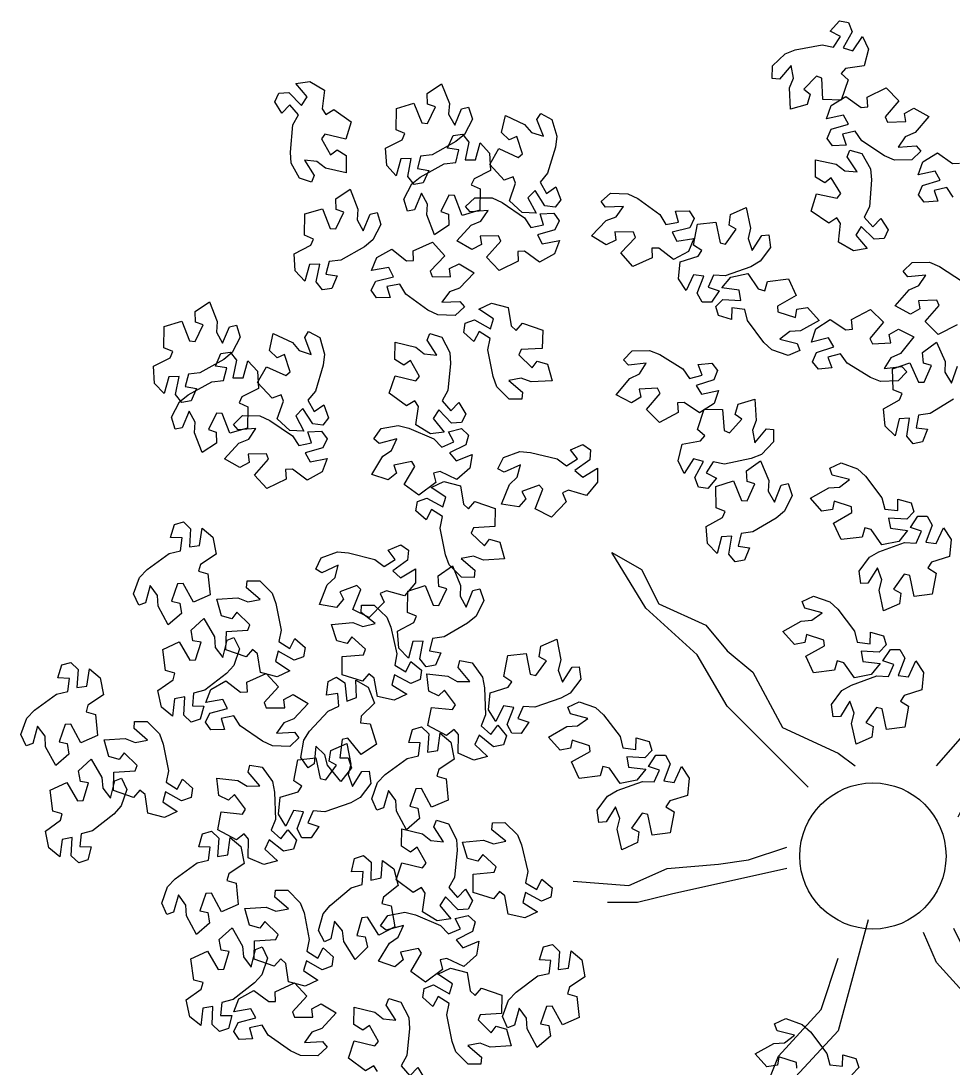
# Model space of a CAD drawing. Header units: millimetres. Extents: x 176.44 to 184.11, y 101.79 to 108.21.
# Drawn here: x 176.442 to 179.948, y 104.275 to 108.213 of the extents above; entities that cross this region are included whole.
import ezdxf

# ---------------------------------------------------------------- set-up
doc = ezdxf.new("R2010")
doc.units = ezdxf.units.MM
doc.layers.add('alberi', color=74, linetype='Continuous')

msp = doc.modelspace()

# ---------------------------------------------------------------- linework, layer by layer
at = {"layer": 'alberi'}
for points in [[(179.2688, 108.0437), (179.3156, 108.0895), (179.3541, 108.1039), (179.4548, 108.1232), (179.4976, 108.1139), (179.524, 108.155), (179.4858, 108.1751), (179.52, 108.213), (179.5549, 108.2072), (179.5679, 108.1715), (179.5679, 108.1715), (179.534, 108.1119), (179.5712, 108.1008), (179.6076, 108.1551), (179.6295, 108.107), (179.6129, 108.0445), (179.5436, 108.0341), (179.5265, 108.0152), (179.5537, 107.991), (179.5537, 107.991), (179.5269, 107.9152), (179.4583, 107.9177), (179.4541, 107.9974), (179.4342, 108.0056), (179.386, 107.9562), (179.4107, 107.9374), (179.3993, 107.8987), (179.3364, 107.8814), (179.3322, 107.9611), (179.3476, 107.9982), (179.339, 108.045), (179.2947, 107.994), (179.2678, 107.9965)], [(177.4899, 107.6212), (177.4588, 107.6787), (177.4555, 107.7197), (177.4646, 107.8218), (177.4854, 107.8604), (177.4531, 107.8971), (177.4233, 107.8659), (177.3963, 107.9093), (177.4114, 107.9412), (177.4493, 107.9439), (177.4493, 107.9439), (177.4973, 107.8949), (177.5182, 107.9276), (177.476, 107.9775), (177.5283, 107.9854), (177.5838, 107.9522), (177.5747, 107.8828), (177.5882, 107.8611), (177.619, 107.8806), (177.619, 107.8806), (177.6844, 107.834), (177.6632, 107.7687), (177.5854, 107.7866), (177.572, 107.7698), (177.6063, 107.7098), (177.6312, 107.7283), (177.6652, 107.7067), (177.6646, 107.6415), (177.5868, 107.6595), (177.5553, 107.6844), (177.508, 107.689), (177.5449, 107.6324), (177.5351, 107.6072)], [(178.1396, 107.8441), (178.1098, 107.7859), (178.0778, 107.76), (177.9885, 107.7098), (177.9449, 107.7051), (177.9329, 107.6577), (177.9755, 107.6507), (177.955, 107.6039), (177.9202, 107.5984), (177.8965, 107.6281), (177.8965, 107.6281), (177.9098, 107.6954), (177.8709, 107.6942), (177.8536, 107.6311), (177.8176, 107.6698), (177.8135, 107.7343), (177.876, 107.7661), (177.8862, 107.7895), (177.8527, 107.8039), (177.8527, 107.8039), (177.8541, 107.8842), (177.9199, 107.9036), (177.9492, 107.8293), (177.9707, 107.8278), (178.0008, 107.89), (177.9714, 107.9), (177.9699, 107.9403), (178.0241, 107.9766), (178.0533, 107.9023), (178.0505, 107.8623), (178.0735, 107.8206), (178.0993, 107.8831), (178.1256, 107.8893)], [(179.793, 107.6901), (179.7275, 107.6897), (179.6898, 107.706), (179.604, 107.7621), (179.5797, 107.7985), (179.5321, 107.7873), (179.5456, 107.7463), (179.4947, 107.7428), (179.4736, 107.7712), (179.4891, 107.8059), (179.4891, 107.8059), (179.5549, 107.8252), (179.5358, 107.8591), (179.4719, 107.8453), (179.4896, 107.8951), (179.5449, 107.9286), (179.6019, 107.8879), (179.6274, 107.8896), (179.6247, 107.9259), (179.6247, 107.9259), (179.6965, 107.9618), (179.7442, 107.9124), (179.6918, 107.8521), (179.7004, 107.8324), (179.7695, 107.8344), (179.7648, 107.8651), (179.7999, 107.885), (179.8571, 107.8537), (179.8047, 107.7935), (179.7679, 107.7775), (179.7416, 107.7379), (179.8089, 107.7439), (179.8265, 107.7234)], [(178.4388, 107.8418), (178.4575, 107.7791), (178.4524, 107.7383), (178.4227, 107.6402), (178.3945, 107.6066), (178.4187, 107.5642), (178.4542, 107.5886), (178.4718, 107.5407), (178.4505, 107.5125), (178.4128, 107.5176), (178.4128, 107.5176), (178.3758, 107.5754), (178.3487, 107.5476), (178.3798, 107.4901), (178.327, 107.4931), (178.2794, 107.5368), (178.3025, 107.603), (178.2937, 107.6269), (178.2596, 107.6142), (178.2596, 107.6142), (178.205, 107.673), (178.2391, 107.7327), (178.3116, 107.6993), (178.3281, 107.7131), (178.3068, 107.7788), (178.2786, 107.7657), (178.2497, 107.7938), (178.2637, 107.8575), (178.3362, 107.8241), (178.3619, 107.7933), (178.4073, 107.7791), (178.3827, 107.842), (178.3974, 107.8647)], [(177.882, 107.5423), (177.912, 107.6004), (177.944, 107.6261), (178.0336, 107.6761), (178.0772, 107.6807), (178.0893, 107.728), (178.0468, 107.7351), (178.0674, 107.7818), (178.1023, 107.7873), (178.1259, 107.7574), (178.1259, 107.7574), (178.1123, 107.6902), (178.1512, 107.6913), (178.1687, 107.7543), (178.2046, 107.7155), (178.2085, 107.6509), (178.1459, 107.6194), (178.1356, 107.5961), (178.169, 107.5815), (178.169, 107.5815), (178.1674, 107.5012), (178.1014, 107.482), (178.0724, 107.5564), (178.051, 107.558), (178.0206, 107.4959), (178.05, 107.4858), (178.0513, 107.4455), (177.997, 107.4093), (177.9681, 107.4837), (177.971, 107.5237), (177.9482, 107.5655), (177.9222, 107.5032), (177.8958, 107.4971)], [(179.6043, 107.7139), (179.6365, 107.657), (179.6405, 107.6161), (179.6333, 107.5138), (179.6133, 107.4748), (179.6462, 107.4387), (179.6755, 107.4705), (179.7033, 107.4277), (179.6888, 107.3955), (179.6509, 107.3921), (179.6509, 107.3921), (179.602, 107.4402), (179.5817, 107.4071), (179.6248, 107.3579), (179.5727, 107.3491), (179.5165, 107.3812), (179.5244, 107.4508), (179.5105, 107.4722), (179.4801, 107.4522), (179.4801, 107.4522), (179.4138, 107.4975), (179.4337, 107.5632), (179.5119, 107.5468), (179.525, 107.5639), (179.4896, 107.6232), (179.465, 107.6042), (179.4306, 107.6252), (179.4301, 107.6904), (179.5082, 107.6739), (179.5401, 107.6495), (179.5875, 107.6458), (179.5496, 107.7017), (179.5589, 107.7271)], [(177.7956, 107.4475), (177.7657, 107.3893), (177.7338, 107.3634), (177.6444, 107.3131), (177.6009, 107.3084), (177.5889, 107.261), (177.6314, 107.2541), (177.611, 107.2073), (177.5761, 107.2017), (177.5524, 107.2315), (177.5524, 107.2315), (177.5657, 107.2988), (177.5269, 107.2975), (177.5096, 107.2345), (177.4735, 107.2731), (177.4694, 107.3377), (177.5319, 107.3694), (177.5421, 107.3928), (177.5087, 107.4072), (177.5087, 107.4072), (177.51, 107.4875), (177.5759, 107.507), (177.6052, 107.4326), (177.6266, 107.4312), (177.6567, 107.4933), (177.6273, 107.5034), (177.6259, 107.5437), (177.6801, 107.58), (177.7093, 107.5057), (177.7065, 107.4657), (177.7294, 107.424), (177.7552, 107.4864), (177.7815, 107.4926)], [(178.1486, 107.5484), (178.2141, 107.5476), (178.2515, 107.5306), (178.3362, 107.4729), (178.3599, 107.436), (178.4077, 107.4464), (178.3949, 107.4876), (178.4459, 107.4901), (178.4664, 107.4614), (178.4503, 107.4269), (178.4503, 107.4269), (178.3842, 107.4089), (178.4026, 107.3747), (178.4668, 107.3872), (178.4482, 107.3378), (178.3922, 107.3054), (178.336, 107.3471), (178.3105, 107.3459), (178.3125, 107.3095), (178.3125, 107.3095), (178.24, 107.2749), (178.1932, 107.3252), (178.2467, 107.3846), (178.2385, 107.4044), (178.1695, 107.4037), (178.1735, 107.3729), (178.1381, 107.3536), (178.0815, 107.386), (178.135, 107.4452), (178.172, 107.4605), (178.1992, 107.4997), (178.1317, 107.4949), (178.1145, 107.5157)], [(178.6593, 107.5654), (178.7247, 107.5628), (178.7616, 107.5447), (178.8447, 107.4847), (178.8673, 107.4471), (178.9153, 107.4561), (178.9037, 107.4977), (178.9548, 107.4988), (178.9745, 107.4695), (178.9574, 107.4355), (178.9574, 107.4355), (178.8908, 107.4193), (178.9082, 107.3846), (178.9727, 107.3953), (178.9528, 107.3464), (178.8959, 107.3156), (178.8408, 107.3589), (178.8153, 107.3584), (178.8163, 107.322), (178.8163, 107.322), (178.7429, 107.2895), (178.6976, 107.3411), (178.7527, 107.3989), (178.7451, 107.419), (178.676, 107.4202), (178.6792, 107.3892), (178.6433, 107.371), (178.5875, 107.405), (178.6427, 107.4627), (178.6802, 107.4769), (178.7084, 107.5153), (178.6409, 107.5125), (178.6242, 107.5337)], [(179.2615, 107.3615), (179.2224, 107.3091), (179.1866, 107.2889), (179.0901, 107.2543), (179.0463, 107.2569), (179.0266, 107.2122), (179.0674, 107.1983), (179.0395, 107.1555), (179.0041, 107.1559), (178.9857, 107.1892), (178.9857, 107.1892), (179.0101, 107.2533), (178.9716, 107.2585), (178.944, 107.1993), (178.9149, 107.2434), (178.9217, 107.3077), (178.9886, 107.3286), (179.0025, 107.3499), (178.9719, 107.3697), (178.9719, 107.3697), (178.9867, 107.4487), (179.0549, 107.4569), (179.0713, 107.3787), (179.0922, 107.3737), (179.1323, 107.4299), (179.105, 107.4448), (179.1103, 107.4847), (179.1698, 107.5115), (179.1861, 107.4333), (179.1767, 107.3944), (179.1924, 107.3494), (179.2283, 107.4067), (179.2552, 107.4084)], [(178.0747, 107.1055), (178.0093, 107.108), (177.9723, 107.1259), (177.889, 107.1856), (177.8663, 107.2231), (177.8183, 107.2139), (177.83, 107.1724), (177.779, 107.1712), (177.7591, 107.2004), (177.7761, 107.2345), (177.7761, 107.2345), (177.8427, 107.2509), (177.8251, 107.2855), (177.7607, 107.2746), (177.7804, 107.3235), (177.8372, 107.3546), (177.8924, 107.3114), (177.9179, 107.312), (177.9168, 107.3484), (177.9168, 107.3484), (177.9901, 107.3812), (178.0356, 107.3298), (177.9807, 107.2718), (177.9884, 107.2517), (178.0575, 107.2507), (178.0541, 107.2817), (178.09, 107.3), (178.1459, 107.2663), (178.0909, 107.2084), (178.0535, 107.194), (178.0254, 107.1555), (178.0929, 107.1586), (178.1096, 107.1374)], [(179.3279, 106.9543), (179.2662, 106.976), (179.2363, 107.0042), (179.1744, 107.086), (179.1639, 107.1285), (179.1153, 107.134), (179.1142, 107.0909), (179.0651, 107.1049), (179.0548, 107.1386), (179.0811, 107.1661), (179.0811, 107.1661), (179.1496, 107.162), (179.1431, 107.2003), (179.0783, 107.209), (179.1118, 107.2499), (179.1752, 107.2627), (179.2151, 107.205), (179.2396, 107.1981), (179.2494, 107.2332), (179.2494, 107.2332), (179.3291, 107.2426), (179.3573, 107.18), (179.2876, 107.141), (179.289, 107.1195), (179.3546, 107.0981), (179.3606, 107.1286), (179.4004, 107.1354), (179.4437, 107.0866), (179.374, 107.0477), (179.334, 107.0451), (179.2957, 107.0167), (179.3611, 106.9995), (179.3708, 106.9743)], [(177.2663, 107.0244), (177.2364, 106.9662), (177.2045, 106.9403), (177.1151, 106.89), (177.0715, 106.8853), (177.0595, 106.8379), (177.1021, 106.831), (177.0817, 106.7842), (177.0468, 106.7786), (177.0231, 106.8084), (177.0231, 106.8084), (177.0364, 106.8757), (176.9976, 106.8744), (176.9802, 106.8114), (176.9442, 106.85), (176.9401, 106.9146), (177.0026, 106.9464), (177.0128, 106.9697), (176.9794, 106.9841), (176.9794, 106.9841), (176.9807, 107.0644), (177.0466, 107.0839), (177.0759, 107.0096), (177.0973, 107.0081), (177.1274, 107.0702), (177.098, 107.0803), (177.0966, 107.1206), (177.1508, 107.1569), (177.1799, 107.0826), (177.1772, 107.0426), (177.2001, 107.0009), (177.2259, 107.0633), (177.2522, 107.0695)], [(178.2783, 106.7912), (178.2322, 106.8376), (178.2174, 106.876), (178.1973, 106.9765), (178.2063, 107.0194), (178.1649, 107.0454), (178.1451, 107.0071), (178.107, 107.041), (178.1124, 107.0759), (178.1481, 107.0892), (178.1481, 107.0892), (178.208, 107.0558), (178.2188, 107.0931), (178.1642, 107.1291), (178.2121, 107.1514), (178.2747, 107.1353), (178.2856, 107.0661), (178.3047, 107.0491), (178.3287, 107.0765), (178.3287, 107.0765), (178.4047, 107.0504), (178.4028, 106.9817), (178.3231, 106.9769), (178.315, 106.9569), (178.3648, 106.9091), (178.3835, 106.9339), (178.4223, 106.9229), (178.44, 106.8601), (178.3603, 106.8553), (178.3232, 106.8703), (178.2764, 106.8614), (178.3278, 106.8175), (178.3256, 106.7906)], [(179.7406, 106.8592), (179.6753, 106.8569), (179.6371, 106.8722), (179.5497, 106.9258), (179.5244, 106.9616), (179.4771, 106.949), (179.4918, 106.9084), (179.441, 106.9035), (179.4191, 106.9312), (179.4336, 106.9664), (179.4336, 106.9664), (179.4988, 106.9876), (179.4789, 107.0209), (179.4153, 107.0053), (179.4316, 107.0556), (179.486, 107.0906), (179.5441, 107.0515), (179.5695, 107.0539), (179.5658, 107.0902), (179.5658, 107.0902), (179.6366, 107.1281), (179.6857, 107.08), (179.635, 107.0183), (179.6441, 106.9988), (179.7131, 107.0028), (179.7076, 107.0334), (179.7421, 107.0543), (179.8002, 107.0246), (179.7495, 106.9629), (179.7132, 106.9459), (179.6879, 106.9055), (179.755, 106.9134), (179.7732, 106.8934)], [(177.5654, 107.0221), (177.5842, 106.9594), (177.579, 106.9186), (177.5493, 106.8205), (177.5212, 106.7869), (177.5453, 106.7444), (177.5808, 106.7689), (177.5985, 106.7209), (177.5772, 106.6928), (177.5394, 106.6979), (177.5394, 106.6979), (177.5025, 106.7556), (177.4753, 106.7279), (177.5064, 106.6704), (177.4537, 106.6733), (177.4061, 106.7171), (177.4291, 106.7832), (177.4204, 106.8072), (177.3862, 106.7944), (177.3862, 106.7944), (177.3316, 106.8533), (177.3657, 106.9129), (177.4383, 106.8796), (177.4548, 106.8933), (177.4335, 106.959), (177.4053, 106.9459), (177.3764, 106.974), (177.3903, 107.0377), (177.4628, 107.0043), (177.4885, 106.9735), (177.5339, 106.9593), (177.5093, 107.0222), (177.524, 107.0449)], [(178.0244, 107.0237), (178.0548, 106.9658), (178.0577, 106.9248), (178.0474, 106.8228), (178.0262, 106.7844), (178.0581, 106.7474), (178.0882, 106.7782), (178.1147, 106.7346), (178.0993, 106.7029), (178.0613, 106.7006), (178.0613, 106.7006), (178.0139, 106.7501), (177.9926, 106.7177), (178.0342, 106.6672), (177.9818, 106.66), (177.9267, 106.6938), (177.9366, 106.7631), (177.9234, 106.7849), (177.8923, 106.7658), (177.8923, 106.7658), (177.8274, 106.8131), (177.8494, 106.8782), (177.927, 106.8594), (177.9406, 106.8761), (177.907, 106.9365), (177.8819, 106.9182), (177.8481, 106.9402), (177.8495, 107.0054), (177.9271, 106.9866), (177.9582, 106.9613), (178.0056, 106.9561), (177.9693, 107.0131), (177.9794, 107.0382)], [(177.0086, 106.7225), (177.0386, 106.7806), (177.0707, 106.8064), (177.1602, 106.8563), (177.2038, 106.8609), (177.216, 106.9082), (177.1734, 106.9153), (177.194, 106.962), (177.2289, 106.9675), (177.2525, 106.9377), (177.2525, 106.9377), (177.239, 106.8704), (177.2778, 106.8715), (177.2953, 106.9345), (177.3312, 106.8957), (177.3351, 106.8312), (177.2725, 106.7996), (177.2622, 106.7763), (177.2956, 106.7618), (177.2956, 106.7618), (177.294, 106.6815), (177.2281, 106.6623), (177.199, 106.7367), (177.1776, 106.7382), (177.1473, 106.6762), (177.1767, 106.666), (177.178, 106.6257), (177.1236, 106.5896), (177.0947, 106.664), (177.0976, 106.704), (177.0748, 106.7458), (177.0488, 106.6834), (177.0225, 106.6773)], [(178.7411, 106.9725), (178.8065, 106.9743), (178.8445, 106.9587), (178.9315, 106.9045), (178.9566, 106.8685), (179.0039, 106.8807), (178.9895, 106.9214), (179.0404, 106.926), (179.062, 106.8981), (179.0473, 106.863), (179.0473, 106.863), (178.9819, 106.8423), (179.0016, 106.8089), (179.0653, 106.8239), (179.0487, 106.7738), (178.994, 106.7392), (178.9361, 106.7787), (178.9107, 106.7765), (178.9142, 106.7402), (178.9142, 106.7402), (178.8431, 106.7028), (178.7944, 106.7513), (178.8455, 106.8126), (178.8365, 106.8321), (178.7676, 106.8287), (178.7729, 106.7981), (178.7382, 106.7775), (178.6803, 106.8075), (178.7315, 106.8688), (178.7679, 106.8856), (178.7935, 106.9258), (178.7263, 106.9184), (178.7082, 106.9385)], [(179.2724, 106.6298), (179.2266, 106.5831), (179.1885, 106.5679), (179.0882, 106.5465), (179.0452, 106.5549), (179.0196, 106.5132), (179.0582, 106.494), (179.0248, 106.4554), (178.9899, 106.4604), (178.9761, 106.4959), (178.9761, 106.4959), (179.0088, 106.5562), (178.9713, 106.5665), (178.936, 106.5115), (178.9131, 106.5591), (178.9284, 106.6219), (178.9975, 106.6337), (179.0142, 106.653), (178.9865, 106.6767), (178.9865, 106.6767), (179.0117, 106.7529), (179.0804, 106.7519), (179.0862, 106.6723), (179.1063, 106.6645), (179.1535, 106.7149), (179.1284, 106.7332), (179.139, 106.7721), (179.2015, 106.7907), (179.2073, 106.7111), (179.1928, 106.6737), (179.2023, 106.6271), (179.2455, 106.679), (179.2725, 106.6771)], [(177.2753, 106.7287), (177.3407, 106.7279), (177.3781, 106.7108), (177.4629, 106.6532), (177.4865, 106.6163), (177.5343, 106.6267), (177.5215, 106.6679), (177.5725, 106.6704), (177.5931, 106.6417), (177.577, 106.6072), (177.577, 106.6072), (177.5108, 106.5891), (177.5292, 106.5549), (177.5934, 106.5675), (177.5748, 106.518), (177.5189, 106.4856), (177.4626, 106.5274), (177.4371, 106.5261), (177.4391, 106.4898), (177.4391, 106.4898), (177.3666, 106.4552), (177.3199, 106.5055), (177.3734, 106.5648), (177.3652, 106.5847), (177.2961, 106.5839), (177.3002, 106.5531), (177.2648, 106.5339), (177.2081, 106.5662), (177.2616, 106.6255), (177.2987, 106.6408), (177.3258, 106.6799), (177.2584, 106.6752), (177.2411, 106.696)], [(177.7961, 106.68), (177.8605, 106.6918), (177.9004, 106.6822), (177.9947, 106.642), (178.0251, 106.6104), (178.0699, 106.6297), (178.0495, 106.6677), (178.099, 106.68), (178.1247, 106.6558), (178.1156, 106.6188), (178.1156, 106.6188), (178.0541, 106.5884), (178.0788, 106.5583), (178.1393, 106.583), (178.1306, 106.5309), (178.0819, 106.4883), (178.0187, 106.5185), (177.9939, 106.5124), (178.0029, 106.4771), (178.0029, 106.4771), (177.9384, 106.4292), (177.8828, 106.4696), (177.9239, 106.5381), (177.912, 106.556), (177.8444, 106.542), (177.8543, 106.5125), (177.8233, 106.4868), (177.7614, 106.5076), (177.8026, 106.5761), (177.836, 106.5982), (177.8551, 106.6419), (177.7898, 106.6242), (177.7689, 106.6413)], [(178.2563, 106.5717), (178.3179, 106.5936), (178.3589, 106.5906), (178.4584, 106.566), (178.4934, 106.5396), (178.5346, 106.5659), (178.5084, 106.6001), (178.5553, 106.6202), (178.5845, 106.6003), (178.5814, 106.5624), (178.5814, 106.5624), (178.5256, 106.5225), (178.5547, 106.4968), (178.6106, 106.5309), (178.6103, 106.478), (178.5691, 106.4282), (178.5018, 106.4479), (178.4784, 106.4379), (178.4929, 106.4044), (178.4929, 106.4044), (178.4369, 106.3469), (178.3756, 106.3778), (178.4051, 106.452), (178.3906, 106.4678), (178.326, 106.4432), (178.3406, 106.4157), (178.314, 106.3853), (178.2496, 106.396), (178.2793, 106.4701), (178.3087, 106.4973), (178.3206, 106.5435), (178.259, 106.5156), (178.2356, 106.5292)], [(179.3423, 106.4289), (179.3137, 106.3701), (179.2823, 106.3435), (179.194, 106.2914), (179.1506, 106.2857), (179.1396, 106.2381), (179.1823, 106.2321), (179.1628, 106.1849), (179.1281, 106.1785), (179.1038, 106.2078), (179.1038, 106.2078), (179.1156, 106.2754), (179.0769, 106.2733), (179.0609, 106.2099), (179.024, 106.2478), (179.0186, 106.3122), (179.0803, 106.3453), (179.0901, 106.3689), (179.0563, 106.3826), (179.0563, 106.3826), (179.056, 106.4629), (179.1214, 106.4837), (179.1522, 106.41), (179.1737, 106.409), (179.2025, 106.4718), (179.1729, 106.4812), (179.1706, 106.5215), (179.224, 106.5589), (179.2547, 106.4853), (179.2528, 106.4452), (179.2766, 106.404), (179.3011, 106.467), (179.3273, 106.4737)], [(179.5263, 106.5508), (179.5881, 106.5293), (179.6182, 106.5012), (179.6803, 106.4197), (179.691, 106.3772), (179.7396, 106.3718), (179.7405, 106.415), (179.7897, 106.4012), (179.8001, 106.3674), (179.7739, 106.3398), (179.7739, 106.3398), (179.7054, 106.3437), (179.712, 106.3054), (179.7768, 106.297), (179.7435, 106.2559), (179.6802, 106.243), (179.64, 106.3005), (179.6155, 106.3074), (179.6059, 106.2722), (179.6059, 106.2722), (179.5262, 106.2625), (179.4978, 106.325), (179.5673, 106.3643), (179.5658, 106.3857), (179.5001, 106.4069), (179.4942, 106.3764), (179.4545, 106.3694), (179.411, 106.4181), (179.4806, 106.4573), (179.5206, 106.46), (179.5587, 106.4885), (179.4933, 106.5054), (179.4836, 106.5307)], [(178.0991, 106.121), (178.0529, 106.1673), (178.0382, 106.2057), (178.018, 106.3062), (178.027, 106.3491), (177.9857, 106.3752), (177.9659, 106.3368), (177.9277, 106.3708), (177.9332, 106.4056), (177.9688, 106.419), (177.9688, 106.419), (178.0287, 106.3855), (178.0395, 106.4228), (177.9849, 106.4588), (178.0328, 106.4811), (178.0955, 106.4651), (178.1064, 106.3958), (178.1254, 106.3789), (178.1495, 106.4062), (178.1495, 106.4062), (178.2254, 106.3801), (178.2236, 106.3115), (178.1438, 106.3066), (178.1358, 106.2867), (178.1856, 106.2388), (178.2042, 106.2637), (178.243, 106.2526), (178.2608, 106.1898), (178.1811, 106.185), (178.1439, 106.2001), (178.0972, 106.1911), (178.1486, 106.1473), (178.1463, 106.1204)], [(176.8653, 106.0591), (176.8878, 106.1205), (176.9164, 106.1501), (176.9989, 106.2109), (177.0416, 106.2209), (177.0477, 106.2694), (177.0046, 106.2711), (177.0192, 106.32), (177.0531, 106.3298), (177.0802, 106.3032), (177.0802, 106.3032), (177.0753, 106.2348), (177.1136, 106.2407), (177.1231, 106.3054), (177.1636, 106.2715), (177.1756, 106.2079), (177.1175, 106.1687), (177.1102, 106.1443), (177.1451, 106.1341), (177.1451, 106.1341), (177.1536, 106.0543), (177.0906, 106.0269), (177.0525, 106.0971), (177.031, 106.0959), (177.0087, 106.0306), (177.0392, 106.0242), (177.0455, 105.9843), (176.9962, 105.9417), (176.9581, 106.0118), (176.956, 106.0519), (176.9281, 106.0905), (176.9101, 106.0253), (176.8848, 106.016)], [(179.5941, 106.1438), (179.6331, 106.1963), (179.6688, 106.2167), (179.7652, 106.2516), (179.809, 106.2492), (179.8286, 106.2939), (179.7877, 106.3078), (179.8155, 106.3506), (179.8508, 106.3504), (179.8693, 106.3171), (179.8693, 106.3171), (179.8452, 106.2529), (179.8837, 106.2478), (179.9111, 106.3072), (179.9403, 106.2632), (179.9338, 106.1988), (179.867, 106.1777), (179.8531, 106.1563), (179.8838, 106.1366), (179.8838, 106.1366), (179.8693, 106.0576), (179.8011, 106.0492), (179.7844, 106.1273), (179.7635, 106.1323), (179.7236, 106.0759), (179.751, 106.0611), (179.7458, 106.0211), (179.6864, 105.9942), (179.6698, 106.0723), (179.6791, 106.1113), (179.6632, 106.1562), (179.6276, 106.0988), (179.6006, 106.097)], [(177.5712, 106.1941), (177.6328, 106.2161), (177.6738, 106.213), (177.7733, 106.1884), (177.8083, 106.162), (177.8495, 106.1883), (177.8233, 106.2225), (177.8702, 106.2426), (177.8994, 106.2228), (177.8963, 106.1849), (177.8963, 106.1849), (177.8405, 106.1449), (177.8696, 106.1193), (177.9255, 106.1533), (177.9252, 106.1005), (177.884, 106.0507), (177.8167, 106.0703), (177.7933, 106.0603), (177.8078, 106.0269), (177.8078, 106.0269), (177.7518, 105.9693), (177.6905, 106.0003), (177.72, 106.0745), (177.7055, 106.0902), (177.6409, 106.0656), (177.6555, 106.0381), (177.6289, 106.0078), (177.5645, 106.0184), (177.5942, 106.0926), (177.6236, 106.1198), (177.6355, 106.1659), (177.5739, 106.1381), (177.5505, 106.1516)], [(178.1826, 106.033), (178.1535, 105.9744), (178.1219, 105.948), (178.0332, 105.8966), (177.9897, 105.8913), (177.9784, 105.8438), (178.021, 105.8374), (178.0012, 105.7903), (177.9664, 105.7843), (177.9423, 105.8138), (177.9423, 105.8138), (177.9547, 105.8812), (177.9159, 105.8794), (177.8994, 105.8162), (177.8629, 105.8543), (177.858, 105.9188), (177.92, 105.9514), (177.9299, 105.9749), (177.8963, 105.9889), (177.8963, 105.9889), (177.8965, 106.0692), (177.9621, 106.0895), (177.9924, 106.0156), (178.0139, 106.0144), (178.0432, 106.0769), (178.0136, 106.0866), (178.0116, 106.1269), (178.0653, 106.1639), (178.0955, 106.09), (178.0932, 106.05), (178.1168, 106.0086), (178.1417, 106.0714), (178.168, 106.0779)], [(177.3402, 106.1073), (177.3862, 106.0608), (177.4008, 106.0224), (177.4206, 105.9218), (177.4115, 105.8789), (177.4527, 105.8527), (177.4726, 105.891), (177.5107, 105.8569), (177.5051, 105.8221), (177.4694, 105.8088), (177.4694, 105.8088), (177.4097, 105.8425), (177.3987, 105.8052), (177.4532, 105.7691), (177.4052, 105.7469), (177.3426, 105.7632), (177.332, 105.8325), (177.313, 105.8495), (177.2888, 105.8222), (177.2888, 105.8222), (177.213, 105.8486), (177.2151, 105.9172), (177.2948, 105.9218), (177.3029, 105.9417), (177.2533, 105.9897), (177.2345, 105.9649), (177.1958, 105.9762), (177.1782, 106.039), (177.258, 106.0435), (177.2951, 106.0284), (177.3419, 106.0371), (177.2906, 106.0812), (177.293, 106.1081)], [(179.4226, 106.05), (179.4844, 106.0285), (179.5145, 106.0004), (179.5766, 105.9189), (179.5873, 105.8764), (179.6359, 105.871), (179.6368, 105.9142), (179.686, 105.9004), (179.6964, 105.8666), (179.6702, 105.839), (179.6702, 105.839), (179.6017, 105.8429), (179.6083, 105.8046), (179.6731, 105.7962), (179.6398, 105.7551), (179.5765, 105.7422), (179.5363, 105.7996), (179.5118, 105.8065), (179.5022, 105.7714), (179.5022, 105.7714), (179.4224, 105.7617), (179.3941, 105.8242), (179.4636, 105.8635), (179.4621, 105.8849), (179.3964, 105.9061), (179.3905, 105.8756), (179.3508, 105.8686), (179.3073, 105.9173), (179.3769, 105.9565), (179.4169, 105.9592), (179.455, 105.9877), (179.3896, 106.0046), (179.3799, 106.0298)], [(177.7703, 106.0166), (177.8176, 105.9713), (177.8333, 105.9334), (177.8559, 105.8334), (177.848, 105.7902), (177.89, 105.7652), (177.9088, 105.8041), (177.9478, 105.7711), (177.9432, 105.7361), (177.9079, 105.7219), (177.9079, 105.7219), (177.8472, 105.7538), (177.8373, 105.7163), (177.8928, 105.6816), (177.8454, 105.6582), (177.7824, 105.6727), (177.7698, 105.7416), (177.7503, 105.7581), (177.727, 105.7301), (177.727, 105.7301), (177.6504, 105.7544), (177.6506, 105.823), (177.7301, 105.8299), (177.7377, 105.85), (177.6867, 105.8966), (177.6687, 105.8713), (177.6296, 105.8814), (177.6103, 105.9437), (177.6899, 105.9505), (177.7274, 105.9364), (177.7739, 105.9465), (177.7214, 105.989), (177.723, 106.016)], [(177.2636, 105.8518), (177.2427, 105.7898), (177.2149, 105.7595), (177.1339, 105.6967), (177.0914, 105.6856), (177.0865, 105.637), (177.1297, 105.6364), (177.1163, 105.5871), (177.0826, 105.5765), (177.0548, 105.6024), (177.0548, 105.6024), (177.0581, 105.671), (177.0199, 105.664), (177.012, 105.5991), (176.9707, 105.632), (176.9572, 105.6953), (177.0143, 105.7359), (177.021, 105.7605), (176.9858, 105.7698), (176.9858, 105.7698), (176.9753, 105.8495), (177.0376, 105.8784), (177.0775, 105.8092), (177.0989, 105.8108), (177.1196, 105.8767), (177.089, 105.8824), (177.0816, 105.922), (177.1299, 105.9659), (177.1697, 105.8967), (177.1728, 105.8567), (177.2017, 105.8188), (177.218, 105.8844), (177.2431, 105.8944)], [(178.5474, 105.7378), (178.5078, 105.6857), (178.4718, 105.6658), (178.3751, 105.632), (178.3313, 105.6349), (178.3113, 105.5904), (178.352, 105.5761), (178.3237, 105.5336), (178.2883, 105.5342), (178.2702, 105.5677), (178.2702, 105.5677), (178.2951, 105.6316), (178.2566, 105.6371), (178.2285, 105.5781), (178.1998, 105.6224), (178.2071, 105.6867), (178.2741, 105.7071), (178.2883, 105.7283), (178.2579, 105.7483), (178.2579, 105.7483), (178.2732, 105.8271), (178.3415, 105.8348), (178.3573, 105.7565), (178.3782, 105.7513), (178.4187, 105.8072), (178.3915, 105.8223), (178.3971, 105.8622), (178.4568, 105.8885), (178.4726, 105.8102), (178.4628, 105.7713), (178.4781, 105.7263), (178.5145, 105.7832), (178.5414, 105.7847)], [(179.4904, 105.643), (179.5294, 105.6955), (179.5651, 105.7158), (179.6615, 105.7508), (179.7053, 105.7484), (179.7249, 105.7931), (179.684, 105.8069), (179.7118, 105.8498), (179.7471, 105.8496), (179.7656, 105.8163), (179.7656, 105.8163), (179.7415, 105.7521), (179.78, 105.747), (179.8074, 105.8064), (179.8366, 105.7623), (179.8301, 105.698), (179.7633, 105.6769), (179.7494, 105.6555), (179.7801, 105.6358), (179.7801, 105.6358), (179.7656, 105.5568), (179.6974, 105.5484), (179.6807, 105.6265), (179.6598, 105.6315), (179.6199, 105.5751), (179.6473, 105.5603), (179.6421, 105.5203), (179.5827, 105.4934), (179.5661, 105.5714), (179.5754, 105.6105), (179.5595, 105.6554), (179.5239, 105.598), (179.4969, 105.5962)], [(178.1393, 105.7992), (178.1773, 105.7459), (178.1855, 105.7056), (178.189, 105.6032), (178.1731, 105.5623), (178.2097, 105.5298), (178.2354, 105.5644), (178.2676, 105.5247), (178.2565, 105.4912), (178.2191, 105.4839), (178.2191, 105.4839), (178.1655, 105.5267), (178.1487, 105.4916), (178.1967, 105.4472), (178.1458, 105.433), (178.0867, 105.4591), (178.0872, 105.5292), (178.0712, 105.549), (178.043, 105.526), (178.043, 105.526), (177.9723, 105.5641), (177.9854, 105.6316), (178.0648, 105.6233), (178.076, 105.6417), (178.0347, 105.697), (178.0122, 105.6756), (177.9758, 105.6928), (177.9685, 105.7577), (178.0479, 105.7494), (178.0821, 105.7285), (178.1297, 105.7296), (178.0862, 105.7813), (178.0928, 105.8075)], [(176.4419, 105.5302), (176.4644, 105.5916), (176.4929, 105.6212), (176.5755, 105.682), (176.6181, 105.692), (176.6242, 105.7405), (176.5811, 105.7422), (176.5957, 105.7911), (176.6296, 105.801), (176.6568, 105.7743), (176.6568, 105.7743), (176.6518, 105.7059), (176.6902, 105.7119), (176.6997, 105.7766), (176.7402, 105.7426), (176.7521, 105.6791), (176.694, 105.6399), (176.6867, 105.6155), (176.7217, 105.6052), (176.7217, 105.6052), (176.7302, 105.5254), (176.6672, 105.498), (176.629, 105.5682), (176.6076, 105.5671), (176.5853, 105.5017), (176.6157, 105.4953), (176.6221, 105.4555), (176.5727, 105.4128), (176.5347, 105.483), (176.5325, 105.523), (176.5047, 105.5616), (176.4867, 105.4965), (176.4613, 105.4871)], [(177.4529, 105.4852), (177.3875, 105.4867), (177.3503, 105.5042), (177.2662, 105.5628), (177.243, 105.6), (177.1951, 105.5901), (177.2074, 105.5488), (177.1564, 105.5468), (177.1362, 105.5758), (177.1527, 105.6101), (177.1527, 105.6101), (177.219, 105.6274), (177.201, 105.6618), (177.1367, 105.65), (177.1558, 105.6992), (177.2122, 105.731), (177.268, 105.6886), (177.2934, 105.6896), (177.2918, 105.726), (177.2918, 105.726), (177.3647, 105.7597), (177.4109, 105.7088), (177.3567, 105.6501), (177.3647, 105.6302), (177.4338, 105.6301), (177.4301, 105.661), (177.4657, 105.6798), (177.522, 105.6468), (177.4678, 105.5882), (177.4306, 105.5733), (177.403, 105.5345), (177.4705, 105.5384), (177.4875, 105.5175)], [(177.4947, 105.4436), (177.5053, 105.5081), (177.5277, 105.5426), (177.5974, 105.6178), (177.6374, 105.6357), (177.6343, 105.6844), (177.5917, 105.678), (177.5968, 105.7288), (177.6283, 105.7448), (177.6599, 105.7237), (177.6599, 105.7237), (177.6679, 105.6556), (177.7045, 105.6687), (177.7017, 105.734), (177.7478, 105.7083), (177.7715, 105.6481), (177.7217, 105.5987), (177.7192, 105.5733), (177.7554, 105.5699), (177.7554, 105.5699), (177.7788, 105.493), (177.722, 105.4543), (177.6714, 105.5161), (177.6505, 105.5109), (177.6409, 105.4425), (177.672, 105.4419), (177.6857, 105.404), (177.6453, 105.3528), (177.5947, 105.4146), (177.5851, 105.4536), (177.5505, 105.4862), (177.5451, 105.4189), (177.5219, 105.4049)], [(178.5412, 105.6528), (178.6029, 105.6313), (178.633, 105.6032), (178.6951, 105.5217), (178.7058, 105.4792), (178.7544, 105.4738), (178.7554, 105.517), (178.8046, 105.5032), (178.8149, 105.4694), (178.7887, 105.4418), (178.7887, 105.4418), (178.7202, 105.4457), (178.7268, 105.4074), (178.7917, 105.399), (178.7584, 105.3579), (178.695, 105.345), (178.6549, 105.4025), (178.6303, 105.4094), (178.6207, 105.3742), (178.6207, 105.3742), (178.541, 105.3645), (178.5126, 105.427), (178.5822, 105.4663), (178.5807, 105.4877), (178.515, 105.5089), (178.5091, 105.4784), (178.4693, 105.4714), (178.4259, 105.5201), (178.4954, 105.5593), (178.5354, 105.562), (178.5736, 105.5905), (178.5082, 105.6075), (178.4984, 105.6327)], [(176.9168, 105.5784), (176.9627, 105.5319), (176.9774, 105.4935), (176.9972, 105.3929), (176.988, 105.35), (177.0293, 105.3238), (177.0492, 105.3621), (177.0873, 105.3281), (177.0817, 105.2932), (177.046, 105.28), (177.046, 105.28), (176.9862, 105.3136), (176.9753, 105.2764), (177.0297, 105.2402), (176.9818, 105.2181), (176.9192, 105.2343), (176.9085, 105.3036), (176.8895, 105.3206), (176.8654, 105.2933), (176.8654, 105.2933), (176.7895, 105.3197), (176.7916, 105.3884), (176.8714, 105.393), (176.8795, 105.4128), (176.8299, 105.4609), (176.8111, 105.4361), (176.7724, 105.4473), (176.7548, 105.5101), (176.8345, 105.5146), (176.8716, 105.4995), (176.9184, 105.5083), (176.8672, 105.5523), (176.8695, 105.5792)], [(177.761, 105.2881), (177.7835, 105.3496), (177.8121, 105.3792), (177.8946, 105.44), (177.9373, 105.45), (177.9434, 105.4985), (177.9003, 105.5002), (177.9149, 105.5491), (177.9488, 105.5589), (177.976, 105.5323), (177.976, 105.5323), (177.971, 105.4638), (178.0094, 105.4698), (178.0189, 105.5345), (178.0593, 105.5006), (178.0713, 105.437), (178.0132, 105.3978), (178.0059, 105.3734), (178.0409, 105.3632), (178.0409, 105.3632), (178.0493, 105.2833), (177.9863, 105.256), (177.9482, 105.3261), (177.9267, 105.325), (177.9044, 105.2596), (177.9349, 105.2532), (177.9412, 105.2134), (177.8919, 105.1707), (177.8538, 105.2409), (177.8517, 105.281), (177.8238, 105.3196), (177.8058, 105.2544), (177.7805, 105.2451)], [(177.7575, 105.3452), (177.718, 105.2931), (177.682, 105.2732), (177.5852, 105.2394), (177.5415, 105.2423), (177.5214, 105.1978), (177.5621, 105.1835), (177.5338, 105.141), (177.4985, 105.1416), (177.4804, 105.1751), (177.4804, 105.1751), (177.5052, 105.239), (177.4668, 105.2445), (177.4387, 105.1855), (177.41, 105.2298), (177.4172, 105.2941), (177.4843, 105.3145), (177.4984, 105.3357), (177.468, 105.3557), (177.468, 105.3557), (177.4834, 105.4345), (177.5516, 105.4422), (177.5675, 105.3639), (177.5883, 105.3587), (177.6288, 105.4146), (177.6016, 105.4297), (177.6072, 105.4696), (177.667, 105.4959), (177.6827, 105.4176), (177.673, 105.3787), (177.6883, 105.3337), (177.7246, 105.3906), (177.7516, 105.3921)], [(178.609, 105.2458), (178.6479, 105.2983), (178.6837, 105.3187), (178.78, 105.3536), (178.8238, 105.3512), (178.8434, 105.3959), (178.8025, 105.4098), (178.8303, 105.4526), (178.8656, 105.4524), (178.8842, 105.4191), (178.8842, 105.4191), (178.8601, 105.3549), (178.8985, 105.3498), (178.926, 105.4092), (178.9552, 105.3652), (178.9487, 105.3008), (178.8818, 105.2797), (178.8679, 105.2583), (178.8986, 105.2386), (178.8986, 105.2386), (178.8841, 105.1596), (178.816, 105.1512), (178.7992, 105.2293), (178.7783, 105.2343), (178.7385, 105.1779), (178.7658, 105.1631), (178.7607, 105.1231), (178.7013, 105.0962), (178.6846, 105.1743), (178.6939, 105.2133), (178.6781, 105.2582), (178.6424, 105.2008), (178.6155, 105.199)], [(176.8402, 105.3229), (176.8192, 105.261), (176.7914, 105.2307), (176.7104, 105.1678), (176.668, 105.1568), (176.6631, 105.1081), (176.7062, 105.1075), (176.6929, 105.0582), (176.6592, 105.0476), (176.6314, 105.0736), (176.6314, 105.0736), (176.6346, 105.1421), (176.5964, 105.1351), (176.5886, 105.0702), (176.5472, 105.1032), (176.5337, 105.1664), (176.5908, 105.207), (176.5975, 105.2316), (176.5623, 105.241), (176.5623, 105.241), (176.5519, 105.3206), (176.6142, 105.3495), (176.654, 105.2803), (176.6755, 105.282), (176.6961, 105.3479), (176.6655, 105.3535), (176.6582, 105.3932), (176.7065, 105.4371), (176.7463, 105.3678), (176.7494, 105.3278), (176.7782, 105.29), (176.7946, 105.3555), (176.8197, 105.3655)], [(177.3495, 105.4066), (177.3874, 105.3533), (177.3957, 105.313), (177.3991, 105.2106), (177.3833, 105.1697), (177.4198, 105.1372), (177.4456, 105.1718), (177.4777, 105.1321), (177.4666, 105.0986), (177.4293, 105.0913), (177.4293, 105.0913), (177.3756, 105.1341), (177.3589, 105.099), (177.4069, 105.0546), (177.356, 105.0404), (177.2968, 105.0665), (177.2974, 105.1366), (177.2813, 105.1564), (177.2531, 105.1334), (177.2531, 105.1334), (177.1825, 105.1715), (177.1955, 105.239), (177.275, 105.2307), (177.2862, 105.2491), (177.2449, 105.3044), (177.2224, 105.283), (177.186, 105.3002), (177.1787, 105.3651), (177.2581, 105.3568), (177.2923, 105.3359), (177.3399, 105.337), (177.2963, 105.3887), (177.303, 105.4149)], [(178.0495, 105.1932), (178.0799, 105.1353), (178.0828, 105.0943), (178.0725, 104.9923), (178.0513, 104.9539), (178.0832, 104.9168), (178.1133, 104.9477), (178.1398, 104.904), (178.1244, 104.8723), (178.0864, 104.87), (178.0864, 104.87), (178.039, 104.9196), (178.0177, 104.8871), (178.0593, 104.8367), (178.007, 104.8294), (177.9518, 104.8632), (177.9617, 104.9326), (177.9485, 104.9544), (177.9175, 104.9353), (177.9175, 104.9353), (177.8525, 104.9826), (177.8745, 105.0477), (177.9521, 105.0289), (177.9657, 105.0455), (177.9322, 105.1059), (177.907, 105.0877), (177.8732, 105.1096), (177.8746, 105.1749), (177.9522, 105.156), (177.9833, 105.1307), (178.0307, 105.1255), (177.9944, 105.1826), (178.0045, 105.2076)], [(178.2621, 105.1982), (178.3094, 105.153), (178.3251, 105.115), (178.3477, 105.015), (178.3398, 104.9719), (178.3818, 104.9469), (178.4006, 104.9857), (178.4396, 104.9527), (178.435, 104.9177), (178.3997, 104.9035), (178.3997, 104.9035), (178.339, 104.9355), (178.3291, 104.8979), (178.3846, 104.8633), (178.3373, 104.8398), (178.2743, 104.8543), (178.2616, 104.9233), (178.2422, 104.9397), (178.2188, 104.9118), (178.2188, 104.9118), (178.1423, 104.936), (178.1424, 105.0047), (178.222, 105.0115), (178.2295, 105.0316), (178.1786, 105.0782), (178.1605, 105.0529), (178.1215, 105.0631), (178.1022, 105.1254), (178.1817, 105.1321), (178.2193, 105.118), (178.2658, 105.1281), (178.2133, 105.1707), (178.2149, 105.1977)], [(176.9712, 104.8955), (176.9937, 104.957), (177.0222, 104.9866), (177.1048, 105.0474), (177.1474, 105.0574), (177.1536, 105.1059), (177.1104, 105.1076), (177.125, 105.1565), (177.1589, 105.1663), (177.1861, 105.1397), (177.1861, 105.1397), (177.1811, 105.0712), (177.2195, 105.0772), (177.229, 105.1419), (177.2695, 105.108), (177.2814, 105.0444), (177.2233, 105.0052), (177.216, 104.9808), (177.251, 104.9706), (177.251, 104.9706), (177.2595, 104.8907), (177.1965, 104.8634), (177.1583, 104.9335), (177.1369, 104.9324), (177.1146, 104.867), (177.145, 104.8606), (177.1514, 104.8208), (177.102, 104.7781), (177.064, 104.8483), (177.0619, 104.8884), (177.034, 104.927), (177.016, 104.8618), (176.9906, 104.8525)], [(177.5607, 104.7921), (177.579, 104.8549), (177.6055, 104.8863), (177.6837, 104.9526), (177.7256, 104.9654), (177.7285, 105.0142), (177.6853, 105.013), (177.6966, 105.0628), (177.7298, 105.0749), (177.7587, 105.0501), (177.7587, 105.0501), (177.7583, 104.9815), (177.7962, 104.9901), (177.8013, 105.0553), (177.844, 105.0241), (177.8602, 104.9615), (177.8049, 104.9185), (177.7992, 104.8937), (177.8348, 104.8858), (177.8348, 104.8858), (177.8487, 104.8067), (177.7877, 104.7752), (177.7449, 104.8426), (177.7236, 104.84), (177.7057, 104.7733), (177.7365, 104.769), (177.7455, 104.7297), (177.6992, 104.6838), (177.6565, 104.7512), (177.6517, 104.791), (177.6212, 104.8276), (177.6077, 104.7614), (177.583, 104.7504)], [(177.4461, 104.9438), (177.4921, 104.8973), (177.5067, 104.8588), (177.5265, 104.7583), (177.5174, 104.7154), (177.5586, 104.6892), (177.5785, 104.7275), (177.6166, 104.6934), (177.611, 104.6585), (177.5753, 104.6453), (177.5753, 104.6453), (177.5155, 104.679), (177.5046, 104.6417), (177.5591, 104.6056), (177.5111, 104.5834), (177.4485, 104.5997), (177.4378, 104.669), (177.4188, 104.686), (177.3947, 104.6587), (177.3947, 104.6587), (177.3188, 104.6851), (177.3209, 104.7537), (177.4007, 104.7583), (177.4088, 104.7782), (177.3592, 104.8262), (177.3404, 104.8014), (177.3017, 104.8127), (177.2841, 104.8755), (177.3638, 104.88), (177.4009, 104.8648), (177.4477, 104.8736), (177.3965, 104.9177), (177.3988, 104.9446)], [(177.8212, 104.8494), (177.8856, 104.8612), (177.9256, 104.8517), (178.0199, 104.8115), (178.0502, 104.7798), (178.095, 104.7992), (178.0746, 104.8372), (178.1242, 104.8495), (178.1498, 104.8252), (178.1407, 104.7883), (178.1407, 104.7883), (178.0792, 104.7578), (178.1039, 104.7278), (178.1644, 104.7525), (178.1557, 104.7004), (178.107, 104.6578), (178.0438, 104.688), (178.019, 104.6818), (178.028, 104.6465), (178.028, 104.6465), (177.9635, 104.5987), (177.9079, 104.639), (177.949, 104.7075), (177.9371, 104.7254), (177.8695, 104.7114), (177.8795, 104.682), (177.8484, 104.6563), (177.7866, 104.6771), (177.8277, 104.7455), (177.8611, 104.7677), (177.8802, 104.8113), (177.8149, 104.7937), (177.794, 104.8108)], [(177.3695, 104.6883), (177.3485, 104.6263), (177.3207, 104.596), (177.2397, 104.5332), (177.1973, 104.5221), (177.1924, 104.4735), (177.2355, 104.4729), (177.2222, 104.4236), (177.1885, 104.413), (177.1607, 104.4389), (177.1607, 104.4389), (177.164, 104.5074), (177.1258, 104.5005), (177.1179, 104.4356), (177.0766, 104.4685), (177.063, 104.5318), (177.1202, 104.5724), (177.1268, 104.597), (177.0916, 104.6063), (177.0916, 104.6063), (177.0812, 104.6859), (177.1435, 104.7149), (177.1833, 104.6457), (177.2048, 104.6473), (177.2254, 104.7132), (177.1948, 104.7189), (177.1875, 104.7585), (177.2358, 104.8024), (177.2756, 104.7332), (177.2787, 104.6932), (177.3075, 104.6553), (177.3239, 104.7209), (177.349, 104.7309)], [(178.2529, 104.4698), (178.2754, 104.5312), (178.3039, 104.5608), (178.3865, 104.6216), (178.4291, 104.6316), (178.4352, 104.6801), (178.3921, 104.6818), (178.4067, 104.7307), (178.4406, 104.7406), (178.4678, 104.7139), (178.4678, 104.7139), (178.4628, 104.6455), (178.5012, 104.6515), (178.5107, 104.7162), (178.5512, 104.6822), (178.5631, 104.6187), (178.505, 104.5795), (178.4977, 104.5551), (178.5327, 104.5448), (178.5327, 104.5448), (178.5412, 104.465), (178.4782, 104.4376), (178.44, 104.5078), (178.4186, 104.5067), (178.3963, 104.4413), (178.4267, 104.4349), (178.4331, 104.3951), (178.3837, 104.3524), (178.3457, 104.4226), (178.3436, 104.4626), (178.3157, 104.5012), (178.2977, 104.4361), (178.2723, 104.4267)], [(178.1242, 104.2904), (178.078, 104.3368), (178.0633, 104.3752), (178.0431, 104.4757), (178.0521, 104.5186), (178.0108, 104.5447), (177.991, 104.5063), (177.9528, 104.5402), (177.9583, 104.5751), (177.9939, 104.5884), (177.9939, 104.5884), (178.0538, 104.555), (178.0646, 104.5923), (178.01, 104.6283), (178.0579, 104.6506), (178.1206, 104.6345), (178.1315, 104.5653), (178.1505, 104.5483), (178.1746, 104.5757), (178.1746, 104.5757), (178.2505, 104.5496), (178.2487, 104.4809), (178.1689, 104.4761), (178.1609, 104.4562), (178.2107, 104.4083), (178.2294, 104.4332), (178.2681, 104.4221), (178.2859, 104.3593), (178.2062, 104.3545), (178.169, 104.3695), (178.1223, 104.3606), (178.1737, 104.3167), (178.1714, 104.2898)], [(177.5588, 104.3217), (177.4934, 104.3232), (177.4562, 104.3407), (177.3721, 104.3993), (177.3489, 104.4365), (177.301, 104.4266), (177.3133, 104.3853), (177.2622, 104.3833), (177.242, 104.4123), (177.2585, 104.4466), (177.2585, 104.4466), (177.3249, 104.4639), (177.3069, 104.4983), (177.2426, 104.4865), (177.2617, 104.5357), (177.318, 104.5675), (177.3738, 104.5251), (177.3993, 104.526), (177.3977, 104.5624), (177.3977, 104.5624), (177.4706, 104.5962), (177.5168, 104.5453), (177.4626, 104.4866), (177.4706, 104.4667), (177.5397, 104.4666), (177.5359, 104.4975), (177.5716, 104.5163), (177.6279, 104.4833), (177.5737, 104.4247), (177.5364, 104.4098), (177.5089, 104.371), (177.5763, 104.3749), (177.5933, 104.3539)]]:
    msp.add_lwpolyline(points, close=True, dxfattribs=at)
for points in [[(179.948, 107.5505), (179.9237, 107.587), (179.8761, 107.5757), (179.8897, 107.5348), (179.8387, 107.5313), (179.8177, 107.5596), (179.8331, 107.5944), (179.8331, 107.5944), (179.8989, 107.6137), (179.8799, 107.6475), (179.816, 107.6338), (179.8336, 107.6836), (179.889, 107.717), (179.946, 107.6763), (179.9714, 107.678)], [(179.9629, 107.0698), (179.8912, 107.0336), (179.8433, 107.0829), (179.8955, 107.1434), (179.8869, 107.163), (179.8178, 107.1608), (179.8226, 107.1301), (179.7876, 107.1101), (179.7302, 107.1412), (179.7824, 107.2016), (179.8191, 107.2177), (179.8454, 107.2574), (179.7781, 107.2512), (179.7604, 107.2716), (179.7938, 107.305), (179.8592, 107.3057), (179.897, 107.2895), (179.983, 107.2337)], [(179.9487, 106.7911), (179.8616, 106.7371), (179.8182, 106.7304), (179.8083, 106.6826), (179.8511, 106.6775), (179.8327, 106.6299), (179.7981, 106.6228), (179.7732, 106.6515), (179.7732, 106.6515), (179.7835, 106.7193), (179.7448, 106.7164), (179.7302, 106.6526), (179.6925, 106.6897), (179.6857, 106.754), (179.7467, 106.7885), (179.7559, 106.8122), (179.7219, 106.8252), (179.7219, 106.8252), (179.7197, 106.9054), (179.7847, 106.9277), (179.8172, 106.8548), (179.8386, 106.8542), (179.866, 106.9176), (179.8362, 106.9264), (179.833, 106.9666), (179.8856, 107.0052), (179.918, 106.9322), (179.9169, 106.8921), (179.9417, 106.8515), (179.9647, 106.915)], [(177.7382, 104.265), (177.6733, 104.3123), (177.6952, 104.3774), (177.7729, 104.3586), (177.7864, 104.3753), (177.7529, 104.4357), (177.7277, 104.4174), (177.6939, 104.4394), (177.6954, 104.5046), (177.773, 104.4858), (177.8041, 104.4605), (177.8514, 104.4553), (177.8152, 104.5123), (177.8252, 104.5374), (177.8702, 104.5229), (177.9007, 104.465), (177.9035, 104.424), (177.8932, 104.322), (177.8721, 104.2836), (177.9039, 104.2466), (177.9341, 104.2774), (177.9606, 104.2338)], [(179.3599, 104.2747), (179.3584, 104.2961), (179.2927, 104.3174), (179.2868, 104.2868), (179.2471, 104.2798), (179.2036, 104.3285), (179.2732, 104.3677), (179.3132, 104.3704), (179.3513, 104.399), (179.2859, 104.4159), (179.2762, 104.4411), (179.3189, 104.4612), (179.3807, 104.4397), (179.4108, 104.4117), (179.4729, 104.3301), (179.4836, 104.2876), (179.5322, 104.2823), (179.5331, 104.3254), (179.5823, 104.3116), (179.5927, 104.2778), (179.5665, 104.2503)], [(177.7825, 104.2623), (177.7692, 104.2841), (177.7382, 104.265)]]:
    msp.add_lwpolyline(points, dxfattribs=at)
at = {"layer": 'alberi', "color": 42}
for points in [[(179.4029, 105.3311), (179.0976, 105.6361), (178.9852, 105.8288), (178.7923, 106.0054), (178.6638, 106.2141), (178.7763, 106.1499), (178.8405, 106.0214), (179.0173, 105.9411), (179.0976, 105.8448), (179.1941, 105.7645), (179.3065, 105.5558), (179.5154, 105.4595), (179.5797, 105.4113)], [(179.885, 105.4113), (180.1099, 105.6682), (180.1421, 105.8448), (180.351, 106.0535), (180.4313, 106.198), (180.4152, 106.0696), (180.367, 105.9411), (180.2224, 105.8127), (180.2224, 105.7485), (180.2224, 105.604), (180.126, 105.4916), (180.0457, 105.3792), (179.9653, 105.2187)], [(178.5192, 104.9778), (178.7281, 104.9618), (178.8727, 105.026), (179.0655, 105.0421), (179.178, 105.0581), (179.3226, 105.1063)], [(179.3226, 105.026), (178.8888, 104.9297), (178.7602, 104.8976), (178.6477, 104.8976)], [(179.6279, 104.8334), (179.5154, 104.4159), (179.3226, 104.2072), (179.0976, 103.7416), (178.7602, 103.4045), (179.0976, 103.8379), (179.2905, 104.3196), (179.4511, 104.4962), (179.5154, 104.6889)], [(179.9493, 104.8012), (180.0939, 104.5123), (180.1421, 104.3838), (180.2224, 104.2072), (180.2385, 104.0627), (180.2064, 103.9824), (180.0939, 104.3678), (180.0457, 104.4962), (179.885, 104.6728), (179.8368, 104.7852)]]:
    msp.add_lwpolyline(points, dxfattribs=at)
at = {"layer": 'alberi'}
msp.add_circle((179.6462, 105.0728), 0.2749, dxfattribs=at)

doc.saveas('drawing.dxf')
